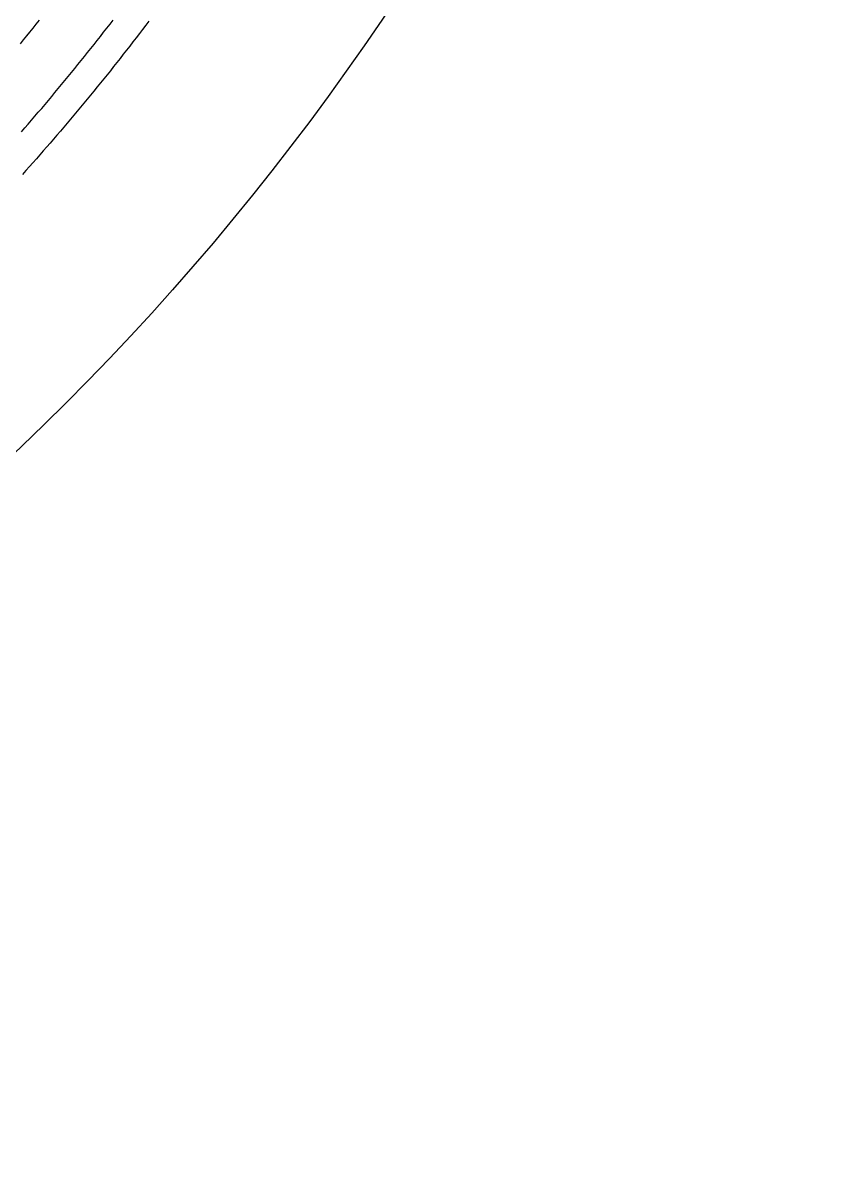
# Model space of a CAD drawing. Header units: millimetres. Extents: x -14.2 to 14.2, y -14.2 to 14.2.
# Drawn here: x 9.84 to 14.25, y -14.25 to -7.98 of the extents above; entities that cross this region are included whole.
import ezdxf

# ---------------------------------------------------------------- set-up
doc = ezdxf.new("R2010")
doc.units = ezdxf.units.MM
doc.layers.add('ALTIN', color=2, linetype='Continuous')
doc.layers.add('KESIM', color=1, linetype='Continuous')

msp = doc.modelspace()

# ---------------------------------------------------------------- linework, layer by layer
at = {"layer": 'ALTIN'}
for points in [[(9.9279, -7.968), (9.9105, -7.9896), (9.8931, -8.0112), (9.8756, -8.0328), (9.858, -8.0543), (9.8404, -8.0758), (9.8228, -8.0973)], [(9.8303, -8.583), (9.849, -8.5616), (9.8676, -8.5401), (9.8862, -8.5185), (9.9048, -8.4969), (9.9233, -8.4753), (9.9418, -8.4536), (9.9602, -8.4319), (9.9786, -8.4102), (9.9969, -8.3884), (10.0152, -8.3665), (10.0334, -8.3447), (10.0516, -8.3228), (10.0697, -8.3008), (10.0878, -8.2788), (10.1058, -8.2568), (10.1238, -8.2347), (10.1418, -8.2126), (10.1596, -8.1905), (10.1775, -8.1683), (10.1953, -8.1461), (10.213, -8.1238), (10.2307, -8.1015), (10.2484, -8.0792), (10.266, -8.0568), (10.2835, -8.0344), (10.301, -8.0119), (10.3185, -7.9894), (10.3359, -7.9669)], [(10.5326, -7.973), (10.5152, -7.9959), (10.4977, -8.0189), (10.4802, -8.0417), (10.4626, -8.0646), (10.445, -8.0874), (10.4273, -8.1102), (10.4096, -8.1329), (10.3919, -8.1556), (10.374, -8.1782), (10.3562, -8.2008), (10.3383, -8.2234), (10.3203, -8.246), (10.3023, -8.2684), (10.2842, -8.2909), (10.2661, -8.3133), (10.2479, -8.3357), (10.2297, -8.358), (10.2115, -8.3803), (10.1932, -8.4026), (10.1748, -8.4248), (10.1564, -8.447), (10.1379, -8.4691), (10.1194, -8.4912), (10.1009, -8.5133), (10.0823, -8.5353), (10.0637, -8.5573), (10.045, -8.5792), (10.0262, -8.6011), (10.0074, -8.623), (9.9886, -8.6448), (9.9697, -8.6665), (9.9508, -8.6883), (9.9318, -8.71), (9.9128, -8.7316), (9.8937, -8.7532), (9.8746, -8.7748), (9.8554, -8.7963), (9.8362, -8.8178)]]:
    msp.add_lwpolyline(points, dxfattribs=at)
at = {"layer": 'KESIM'}
msp.add_circle((0, 0), 14.25, dxfattribs=at)

doc.saveas('drawing.dxf')
